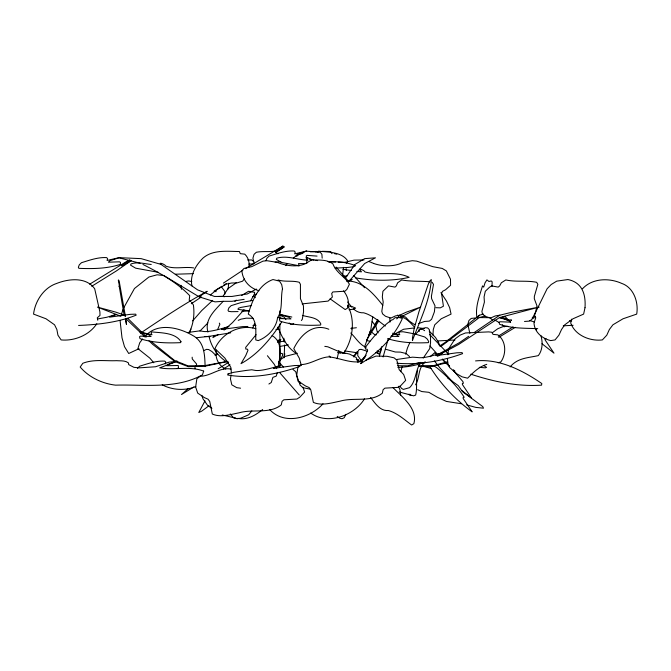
<?xml version="1.0" encoding="UTF-8"?>
<svg xmlns="http://www.w3.org/2000/svg" width="671" height="671" viewBox="0 0 671 671"><rect width="100%" height="100%" fill="white"/><g stroke="black" fill="none" stroke-linecap="round" stroke-linejoin="round"><path stroke-width="1.01" d="M343.51 267.352L342.596 275.563M432.954 335.215L433.298 329.503L434.758 324.798L441.241 318.775L451.063 314.103L449.671 307.704L446.542 301.145L440.906 292.631M372.74 316.712L370.753 329.922L364.512 347.016M284.185 357.559L284.613 345.003M216.171 350.178L216.171 354.85M228.073 289.092L228.761 283.179M447.901 354.749L448.58 348.845L455.081 338.88L460.306 335.03L465.473 332.959L488.555 331.893L491.759 332.22L493.026 334.368L497.832 334.854C506.286 340.893 506.521 354.078 500.851 361.921L498.142 362.759M231.084 374.93L230.463 378.947L231.822 384.81L236.746 387.67L240.579 388.19M278.247 366.643C280.042 356.058 283.187 342.151 272.09 335.584M380.474 352.434L381.271 347.905M165.234 363.984L165.787 362.197L164.831 361.124C156.184 360.595 147.788 363.716 139.643 366.207L137.421 368.387M283.959 357.869L284.806 353.843M121.526 314.028L123.045 309.474M279.111 363.732L279.882 360.117L284.814 356.486L297.404 353.281M337.136 358.784L338.922 350.623M492.002 286.341L492.153 281.795L491.256 280.956L488.933 281.468L486.936 279.882L485.049 282.785L483.69 287.113L482.516 285.896C479.555 295.995 474.825 307.637 477.098 318.088L479.53 315.185L483.43 314.078M248.756 267.352C249.931 262.638 248.27 257.496 244.781 254.15L240.252 253.663L239.446 251.516C227.15 251.466 212.908 249.394 202.894 258.176C195.731 265.255 189.667 275.529 191.965 285.913M379.409 356.293L381.765 346.655M388.316 338.469L383.116 356.972M351.621 329.042L351.898 328.018M400.772 371.675L402.13 366.643M405.62 354.254L407.482 347.905L409.973 342.294M277.316 372.682L276.217 376.104L272.896 377.387L271.252 382.52L268.895 384.022M265.976 260.709L266.873 258.268L269.088 256.096C277.232 253.596 285.628 250.476 294.275 251.013L295.232 252.078L294.678 253.864L306.655 251.055L297.882 253.94L295.978 255.592L296.834 255.928M252.732 328.002L254.502 323.674M189.541 332.556L191.009 329.042M217.672 329.461L219.878 324.185L219.308 323.103M204.999 400.881L198.775 412.522L201.694 411.155L209.067 405.712M123.791 307.721L134.443 288.538L148.887 277.031L157.081 274.8L163.766 275.504L198.23 296.297M377.832 319.564L375.173 324.278L374.426 324.496L372.204 321.459M571.575 319.161L570.702 322.977C575.097 335.441 590.128 341.438 602.365 339.92L606.777 335.215L609.369 329.503L612.925 324.798L623.049 318.775L636.695 314.103C638.717 302.403 633.818 287.557 621.723 283.414C609.167 277.735 592.334 278.096 582.503 288.773M415.567 384.81C420.071 377.572 417.739 367.591 425.364 361.979A95.19 87.23 90 0 1 397.828 367.364M281.644 322.03C271.336 338.352 258.134 354.187 241.006 363.657L245.771 355.538L247.976 350.262L247.406 349.172L245.796 349.063L245.678 347.377L256.096 334.67M345.934 414.342L344.181 417.773L341.975 418.738L339.685 418.176L337.211 416.473M189.188 332.615C193.5 324.185 194.674 314.38 193.416 305.053L191.554 302.193M420.918 362.332C415.198 369.922 416.397 380.902 409.587 387.67L403.279 389.415L401.443 388.299L400.26 386.538M214.275 335.357L212.917 337.58L218.293 334.51M368.824 334.896L377.907 320.243M366.509 340.088L378.821 320.881M317.811 252.246L318.507 251.172C328.136 252.187 341.933 251.86 347.645 260.868L347.377 261.891L344.886 262.286L338.259 262.185M423.2 358.121L429.708 348.618L430.564 342.73L430.522 337.488L429.348 329.637L427.67 327.934L425.506 327.683L420.222 329.251L418.637 330.082L419.232 331.466M218.427 296.465L222.915 296.372L228.106 288.538L236.276 282.785M323.019 403.783C310.296 418.083 284.261 425.59 269.658 409.528M364.496 398.842C354.196 415.5 327.658 425.59 310.723 413.026M345.49 277.979L355.009 264.391L364.68 258.637L375.458 257.823L364.68 263.51L348.71 281.627M250.644 300.759L254.317 294.418L254.628 292.346L248.572 291.281L241.501 295.534M278.733 362.256L282.407 355.915L282.717 353.843L279.882 353.013M301.371 320.512L302.294 319.304L303.552 311.814L303.435 305.859L300.44 298.696L300.432 284.345L299.3 282.29C292.413 280.285 285.091 282.197 278.062 279.95M142.604 338.981L139.753 342.73L137.899 348.618L149.851 358.121L153.768 362.759M353.474 356.393L357.198 351.554M96.825 323.724C89.31 335.148 74.364 341.212 61.111 339.92L57.941 335.215L56.867 329.503L54.552 324.798L45.997 318.775L33.55 314.103C35.127 300.985 43.825 287.674 56.758 283.414C68.761 278.641 86.282 276.804 94.686 288.773L99.912 311.948L99.987 315.404L97.287 317.794L97.748 320.252M353.776 356.938L357.517 352.241M396.737 318.926L399.715 315.185L406.349 312.149L420.591 307.092L399.539 317.584L395.051 317.685L392.728 319.824L392.032 319.773C381.464 326.995 373.068 337.27 365.334 347.377L365.452 349.063L367.062 349.172L367.633 350.262L365.427 355.538L360.663 363.657C378.125 353.181 394.187 337.027 402.374 318.423L399.539 317.584M251.835 410.878L248.681 414.77L240.805 418.176L237.123 418.738L233.533 417.773L230.279 413.965M244.437 278.943L242.533 281.216L237.006 282.894L231.579 283.011L226.446 284.093L217.287 289.369L210.266 295.014M192.661 320.881L201.711 310.572L212.632 300.39M346.303 263.158L347.603 261.648L354.036 260.13L364.001 259.945M244.018 309.75L232.543 322.583L224.03 330.124M244.16 299.341L231.948 301.313L223.175 301.313C215.399 309.784 204.194 319.22 207.926 332.103M207.876 322.936L199.992 331.013M188.316 388.509L181.489 394.54L193.927 386.915M415.424 334.368L420.222 329.251L422.244 329.016L424.642 330.702M285.561 265.624L287.591 263.468M366.131 355.244L361.141 360.428L357.702 362.223M365.578 360.361L375.936 356.1L387.041 356.301L394.053 357.819L396.813 360.075L399.178 369.704L403.69 374.552L405.67 380.356L400.855 385.523L398.004 387.385L384.936 388.14L383.107 389.675L382.319 393.223C370.551 402.709 353.885 397.047 340.122 401.157C331.566 402.835 321.686 406.098 313.374 402.39L310.799 389.851L309.121 387.561L305.406 385.926L298.763 381.455L296.683 375.357L297.932 367.071L301.187 364.605C310.925 364.177 319.019 357.609 328.572 356.871C339.509 357.828 349.516 363.263 360.713 361.635L365.016 357.333M234.85 301.413L236.267 300.088M262.663 409.528C255.701 415.173 247.205 420.356 237.87 418.335M510.136 366.911C517.559 357.828 528.127 357.903 538.327 355.605C542.596 350.195 542.906 342.135 540.935 335.71M430.128 356.746L434.8 352.636M145.297 336.179C157.811 321.644 180.499 327.767 194.54 336.565C204.655 343.326 204.764 355.731 205.116 366.643M479.53 315.185L444.814 342.671L439.614 346.001M140.424 333.185C162.172 318.616 184.156 303.913 207.188 291.289L199.111 296.825L215.039 301.866L223.175 301.313M485.099 315.932L479.245 317.584L440.788 346.563M296.993 255.978L299.232 254.326M492.556 332.564L497.781 328.723L502.948 326.643L507.872 326.299M293.286 258.008L298.687 254.15L302.059 253.663L304.508 251.516L306.756 251.189L320.302 252.254L321.904 254.326L322.172 258.176M168.429 364.059L166.525 365.712L178.268 365.502L178.528 367.876L177.027 368.597M468.652 336.33L459.383 342.671L436.091 355.496M474.548 332.296L499.811 315.185L512.308 312.149L539.157 307.092L499.484 317.584L458.754 344.408L442.055 353.298L435.991 355.622L456.968 352.787L462.118 352.627L462.596 353.625C441.963 361.132 418.964 365.125 396.855 363.212M201.434 296.901L191.285 303.737M275.706 252.699L284.269 246.752C276.343 254.066 265.959 250.3 256.372 252.254L254.049 254.326L252.917 258.176L254.007 263.158M242.776 270.245L223.409 283.103M230.044 364.806L223.418 368.924M498.285 336.146L513.03 326.903M214.041 291.18L221.933 286.274M223.686 285.183L226.32 283.548M89.679 284.194L126.299 261.648L129.981 259.929L124.764 263.426A22.68 0.612 -31.9 0 0 127.918 262.403L131.164 260.7L116.427 270.899L91.726 286.282M245.343 268.66L283.078 245.98L275.009 251.516L277.417 253.663L278.373 253.63M218.184 368.765L228.593 362.382M498.679 337.438L515.286 327.347M293.713 323.59L292.153 324.496L290.602 324.278L289.226 323.045M256.364 289.05L247.213 293.982L231.948 296.448L214.401 296.448L197.609 289.872L160.981 264.391C157.668 261.682 165.393 264.366 165.636 266.026C174.821 269.591 184.416 266.404 193.785 267.93M253.621 295.391L256.364 293.915M391.805 335.584L403.598 329.251L414.544 327.926M315.429 251.835L319.195 251.516M215.097 355.378L217.597 354.095M203.741 350.639L206.525 349.348L208.673 349.549L211.977 351.587L216.104 355.638C216.725 361.401 220.482 366.676 225.783 369.025M238.239 320.361L240.99 319.153L246.307 318.163L253.152 318.322M344.173 277.031L347.653 275.546M139.006 348.694L128.723 353.5L124.496 346.681L122.013 337.84L120.092 320.73M300.096 253.982L303.535 252.598M195.831 386.538C185.263 390.958 172.221 390.153 162.214 384.81M418.62 323.59L424.542 321.459L429.356 321.115L431.596 319.304L434.397 311.814L435.018 305.859L431.612 298.696L431.411 296.33L433.491 284.345L432.124 282.29M277.928 340.952L280.939 339.694L277.786 340.298M356.385 327.742L350.832 328.379M173.286 362.164L177.211 361.166L169.277 363.816M349.423 280.713L352.149 279.564L350.002 280.025M419.358 362.575L407.7 365.804L397.643 365.745M360.713 361.635L362.659 361.124M447.641 361.703L429.91 366.634C440.738 384.08 455.416 399.899 472.166 411.877L463.175 398.473L463.191 397.391L464.206 397.274C457.312 386.169 447.121 376.523 437.123 367.993L433.516 365.578L418.31 365.737M447.758 362.6L430.564 366.702L418.419 366.467M532.606 317.375L535.525 316.72M486.743 364.361C479.136 366.651 473.063 372.573 467.62 378.192L462.076 376.825L457.094 373.99L449.553 367.482L447.825 363.196L447.448 358.691M227.654 361.459L205.058 366.198L188.459 366.702L175.064 361.635L152.736 344.408L148.996 340.809M328.664 262.067C337.588 261.086 347.377 262.462 355.638 265.682L353.172 266.798L347.997 267.427L335.198 268.14M185.842 281.459L188.442 280.956L191.805 281.459M227.553 361.367L204.496 365.67L187.88 365.804L174.502 360.428L150.866 341.245M199.111 296.825L199.992 296.666M230.749 332.799L209.402 336.322L196.326 337.748M279.295 346.546L288.362 344.911M97.907 318.901L106.848 317.249L116.343 314.355L109.558 317.148L130.535 314.313L135.685 314.154L136.163 315.152C118.146 322.407 97.974 324.672 78.574 325.443M499.811 315.185L495.307 315.932L490.434 318.088L485.183 316.284L482.39 313.852L481.921 311.361L484.403 302.101L484.068 296.959L485.309 291.289L489.553 287.205L491.625 285.896L498.176 287.113L499.627 285.955L501.338 282.785L505.825 279.95C516.066 282.214 526.534 280.26 536.674 282.29L537.848 284.345L534.359 296.33L534.301 298.696L536.976 305.859L535.676 311.814L531.96 319.304L529.469 321.115L524.504 321.459M277.442 342.202L284.923 341.019M302.126 303.904L328.119 301.086L332.38 297.052L331.709 293.504L332.833 291.969L344.944 291.214L346.907 289.352L349.415 284.194C344.844 276.477 336.121 272.753 332.942 263.913C326.936 259.165 318.683 260.247 311.529 259.929L305.867 263.426A22.68 11.34 11.4 0 1 277.4 262.403L266.882 260.7L262.965 261.145L251.751 266.647L243.967 268.434L241.862 270.899C242.801 280.604 249.545 288.186 258.972 290.736M252.69 300.407L240.839 302.613L231.143 305.649L228.92 307.83L228.023 310.262L228.526 311.285L231.201 311.688L238.079 311.587M396.36 359.539L412.531 357.165L417.261 357.509C425.758 358.767 435.471 354.229 442.541 353.021A95.19 87.23 90 0 1 437.333 356.301M251.583 305.531L240.855 307.41L238.314 308.283L238.02 309.398L249.276 310.79M187.511 332.522L200.008 330.837L202.852 331.357C212.489 333.445 242.768 320.923 221.581 329.461L242.558 326.626L247.708 326.467L248.186 327.465M349.029 309.734L353.172 309.23L355.638 308.115L351.981 306.53L347.486 305.817M546.035 338.561L545.02 338.679L545.003 339.761L553.994 353.156L542 343.745M475.244 318.004L471.243 318.423L468.937 320.495L467.83 324.345L469.826 333.311M475.554 360.914C499.576 358.49 522.642 370.4 541.832 383.56L541.547 385.154C517.467 386.748 493.562 381.698 470.799 374.175M310.312 251.835L316.226 251.424M248.941 264.131L253.873 263.787M438.054 340.918L454.997 339.979M280.855 261.732L275.11 262.084M241.879 311.352L249.042 310.908M193.365 273.667L175.374 274.213M563.279 325.829L573.126 325.276M209.931 336.641L204.454 336.507M400.193 316.762C406.282 317.492 410.627 323.162 414.712 327.322M479.245 317.584L489.813 317.685L492.22 319.824L493.177 319.799M322.365 251.298L330.694 251.516L331.952 253.663M247.624 260.012L251.642 259.929L253.881 261.682M252.959 325.435L256.037 325.368M532.145 317.995L534.082 317.97L533.537 317.769M537.739 328.664C525.007 328.136 511.696 328.622 499.568 324.294L499.073 322.382L499.937 321.753L510.656 322.13L508.501 320.478L499.484 317.584L511.554 320.402L511.059 319.673M275.991 329.444L278.088 329.444M297.781 265.699L299.216 265.75L298.427 263.602L306.756 263.51L306.756 257.823M346.546 281.149C362.424 280.335 373.797 294.057 382.797 305.313M435.898 307.695L440.302 307.846L443.422 306.219L441.568 293.68L442.424 291.39L445.552 289.755L450.577 285.284L450.493 279.186L446.341 270.899L442.239 268.434L432.72 266.647L416.758 261.145L412.321 260.7L402.608 262.403A22.68 11.868 5 0 1 373.613 263.426M341.833 352.074L339.836 352.007L338.645 351.092M252.548 296.54L254.368 296.624L255.315 297.689M417.505 327.725L424.164 328.505M317.048 256.096L307.083 255.383L306.219 256.003L306.714 257.924M337.555 352.535L344.231 352.887L349.557 354.095L356.192 357.509L357.752 361.208M327.591 261.514L335.559 262.025M277.467 317.417L282.717 318.423M399.287 391.973L413.638 395.84L415.668 395.06C417.588 387.1 415.492 378.763 417.647 370.669M415.508 324.42L414.032 324.278L409.453 321.191L405.586 317.115L399.715 315.185L395.395 315.932L390.866 318.088L385.531 316.284L382.537 313.852L381.799 311.361L383.208 302.101L382.311 296.959L382.898 291.289L388.475 285.896L395.009 287.113L396.309 285.955L397.626 282.785L401.694 279.95C411.088 281.694 420.608 280.948 429.96 281.795M255.827 328.689C239.413 323.917 221.757 333.445 214.946 348.618L224.928 358.121L230.841 367.389L231.403 372.917M479.27 367.331L485.301 367.851L486.576 367.331L483.573 365.51M214.41 291.44L216.196 291.659M342.956 269.356L351.478 270.522M344.659 350.908L357.76 352.837M461.531 403.783L446.441 401.426L437.609 397.391L428.844 392.309L421.757 391.554L417.681 389.692M390.858 336.263L398.876 336.507L396.72 334.854L393.265 333.881M228.576 362.147L226.58 361.845C217.698 356.133 210.996 346.496 209.008 336.121M569.687 320.579L571.7 320.881M324.789 346.345L327.817 346.806L343.493 353.5C352.711 340.071 355.647 320.746 347.897 305.959M151.243 264.466C144.592 263.846 137.521 261.581 131.013 263.929L130.551 265.137L135.651 268.174L158.255 272.3M230.975 369.092C220.08 366.752 210.996 376.213 200.134 376.255L196.88 378.729L195.638 387.008L197.71 393.114L204.353 397.584L208.077 399.211L209.755 401.51L212.321 414.041C220.642 417.748 230.514 414.485 239.069 412.816C252.833 408.698 269.499 414.368 281.275 404.873L282.055 401.325L283.883 399.79L296.951 399.044L299.811 397.182L304.617 392.015L302.965 387.175M328.832 329.251C312.862 322.759 300.239 335.232 293.772 348.618L299.249 358.121L301.388 365.536M299.149 265.741L281.426 262.428L276.318 259.383L276.788 258.176C287.02 255.173 297.614 259.92 307.964 260.172L306.756 258.637C303.443 255.928 311.168 258.612 311.411 260.273M355.588 277.878C373.135 280.855 391.881 281.342 409.142 277.333C395.227 270.447 379.35 276.091 364.923 271.931C364.68 270.262 356.947 267.578 360.268 270.296L361.476 271.83L356.897 271.411M366.995 340.692L369.922 341.178M314.003 259.987L309.297 258.931M315.823 260.306L317.643 260.625M342.864 275.664L345.833 276.259M509.524 320.621L507.536 320.226L502.436 317.182M309.985 389.088L302.856 387.67L299.862 384.81L299.853 381.883M466.655 404.881L475.84 407.398L483.481 408.186L482.743 406.559L462.596 391.73L458.243 385.624L447.599 377.924M413.948 333.764L403.045 331.759L399.58 331.919L398.884 332.992L399.773 334.779L392.577 333.219M302.395 315.387C308.71 317.442 317.811 317.056 320.839 324.043L320.562 325.066C307.066 325.695 292.841 325.318 279.908 321.099L279.413 319.178L280.277 318.557L290.996 318.935L288.84 317.282L279.824 314.389L291.835 317.048M334.368 253.613L336.758 254.15M376.372 334.863L374.376 334.41L371.591 332.128L369.872 331.684M356.217 359.656L358.868 360.201L356.922 359.463M222.252 414.997L235.898 418.176M494.644 319.958L499.199 322.525M140.138 263.25L119.019 257.823L110.27 260.549L108.366 262.202L119.446 261.824L120.478 262.445L120.369 264.366C107.192 268.719 92.64 268.92 78.868 268.333L78.364 267.31L79.262 264.877L81.476 262.697C89.62 260.205 98.016 257.085 106.664 257.614L107.62 258.687L107.066 260.474L119.044 257.656L141.145 258.637L160.981 264.391M431.067 368.513L422.445 365.921M375.693 352.577L379.132 353.516M386.043 349.348L395.311 352.007L400.428 352.116L406.098 353.516L409.528 356.578M222.915 296.372L224.332 296.783M529.629 320.503L534.594 322.021M414.871 333.965L424.802 337.001L427.368 339.182L428.719 341.614L428.45 342.638C414.946 343.267 400.721 342.889 387.788 338.67M367.062 351.185L361.157 349.348L359.17 349.549L357.861 351.587L357.744 355.638L361.828 361.493M503.669 316.469L505.598 317.115L510.539 322.223M120.889 316.242L97.404 307.092L115.882 312.149L124.487 315.185L124.512 315.932M370.937 334.309L369.721 332.782M377.11 350.983L379.895 352.007M338.478 352.434L340.423 353.172M368.824 261.48L373.613 263.426M279.882 315.185L284.118 317.115L285.938 319.564M142.957 264.466C159.614 272.971 176.658 282.038 189.725 295.676L189.188 300.314L190.505 301.354M437.299 354.548L435.118 353.273M408.589 394.246L410.954 395.613L409.872 394.129M330.073 298.821L345.188 309.574L347.435 308.207C349.868 302.185 347.41 295.634 343.51 290.82M343.594 352.577L345.129 353.516M211.902 408.345L207.641 405.435L202.977 398.842L201.828 395.336M366.098 347.41C359.195 344.332 355.89 337.916 350.799 333.017M295.886 353.122C286.802 347.377 281.937 336.758 277.802 327.188M385.313 326.047C378.528 321.082 371.927 315.051 363.682 312.803C359.748 313.08 355.806 311.47 353.214 308.484M397.391 315.102L398.515 316.007M293.001 369.478L295.768 371.734L298.134 381.363L300.063 383.435M449.654 366.551L443.095 360.319M453.411 369.813L454.921 371.113M461.631 390.421L471.369 397.886L462.378 384.483L462.394 383.401L463.401 383.284L462.923 381.606L453.227 370.342M429.717 334.552L448.798 354.506M376.884 352.275L379.056 354.204M393.08 387.695C402.315 397.157 417.916 408.614 413.873 423.653L411.633 425.02C404.328 419.652 397.291 413.034 388.425 410.535C380.046 411.298 375.131 403.145 370.602 397.475M502.269 324.839L504.416 326.819M126.114 318.901L145.246 337.194M329.142 355.965L330.442 357.19M442.315 359.06L445.049 361.711M127.96 318.557L146.555 336.951M535.307 328.547L536.599 329.83M429.18 331.063L435.521 337.488L438.742 342.73L439.362 345.674M445.745 362.424L449.26 366.014M283.414 367.037L278.717 361.862M452.153 381.38L440.444 368.53L434.347 360.864M353.659 275.504L364.563 287.725M336.112 267.058L348.459 281.216M299.3 395.06L279.606 372.514M429.968 345.968L438.851 355.815M347.653 301.984L351.822 307.226M221.715 287.205L224.76 291.289L224.877 294.124M276.687 368.639L274.087 364.059L267.402 355.722M378.067 332.917L377.06 331.273L375.282 323.296M398.373 386.278L399.882 389.515L400.671 395.06M124.185 315.479L119.161 285.896L119.513 287.113C119.597 285.007 117.064 277.039 119.144 280.956L125.485 316.62M125.351 319.153L126.475 324.496L125.93 319.304M283.858 338.167L284.286 342.076M346.152 268.576L346.37 270.564M181.011 285.343L181.43 289.335M195.068 368.639L194.976 366.894L196.494 365.301L196.611 364.059L192.258 358.935L192.166 357.19M389.784 317.492L389.977 322.147M279.882 310.824L279.882 318.071M279.882 324.001L279.882 366.702M412.497 337.882L412.439 340.6C419.761 320.788 429.918 301.12 431.302 279.547L429.692 281.132L428.157 284.529L418.88 311.948L414.099 328.933L412.497 337.882M282.499 288.773C280.411 298.109 283.045 309.616 277.542 317.794C276.234 328.194 267.821 336.917 258.243 340.6L255.768 339.92C255.542 330.853 257.765 319.606 248.262 314.103C252.279 300.415 258.385 284.772 272.971 279.547L279.53 281.132L281.677 284.529L282.499 288.773M585.011 307.704L583.619 314.103L572.984 318.775L564.764 324.798L561.543 329.503L558.893 335.215L555.043 339.92L550.748 340.6C542.21 338.57 534.493 332.279 533.99 322.977L535.76 317.794L534.561 315.404L535.743 311.948L547.108 288.773L551.176 284.529L556.737 281.132L567.943 279.547C582.403 282.499 585.884 294.435 585.011 307.704M228.039 373.906L227.746 375.022C251.818 379.123 277.274 374.343 299.929 366.4L299.459 365.41L294.301 365.569L273.332 368.396C294.519 359.866 264.24 372.38 254.603 370.291L251.751 369.78L246.416 370.4L233.701 372.321L228.039 373.906M180.944 341.614L180.667 342.638C167.171 343.267 152.938 342.889 140.013 338.67L139.509 336.75L140.382 336.129L151.101 336.507L148.937 334.854L139.92 331.96L151.99 334.779L151.101 332.992L151.805 331.919C161.434 332.933 175.223 332.615 180.944 341.614M203.682 371.113L202.424 374.854C176.188 389.373 144.508 384.307 115.63 385.154C102.294 383.669 88.84 377.253 80.193 367.037L82.81 363.279C93.537 359.035 105.288 361.149 116.502 360.679C120.545 361.015 125.066 360.243 128.48 362.944L128.656 364.605L133.923 367.331L139.258 367.851L155.538 366.76L169.277 362.097L175.064 361.635L173.093 362.894L159.69 367.842C173.923 370.509 189.625 365.687 203.682 371.113"/></g></svg>
